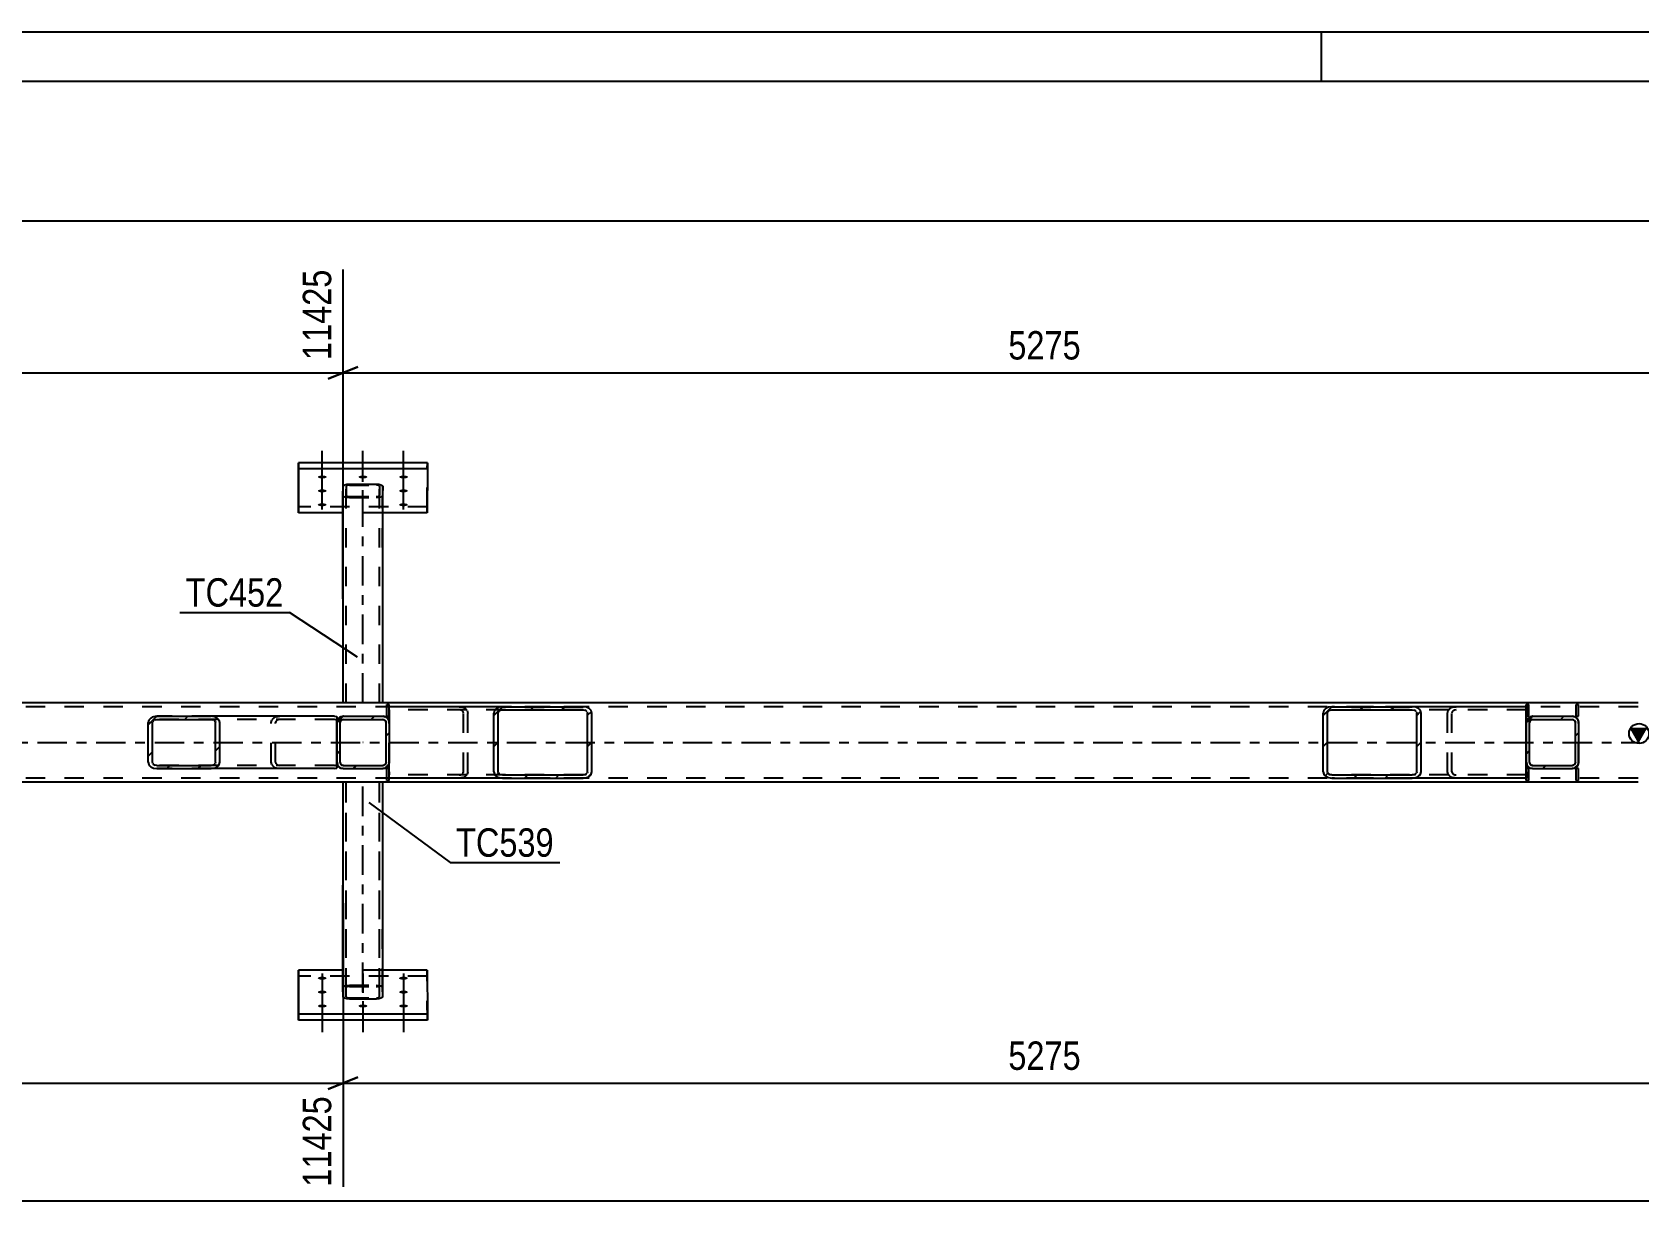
# Model space of a CAD drawing. Header units: millimetres. Extents: x -75 to 766, y -422 to 172.
# Drawn here: x 425.5 to 587.7, y 53.6 to 171.6 of the extents above; entities that cross this region are included whole.
import ezdxf

# ---------------------------------------------------------------- set-up
doc = ezdxf.new("R2010")
doc.units = ezdxf.units.MM
doc.linetypes.add('DXK_LINE_DOT2', pattern=[3.9198, 1.9599, -1.9599])
doc.linetypes.add('DXK_LINE_DOT3', pattern=[5.9187, 2.979, -0.9799, 0.9799, -0.9799])
doc.styles.add('Arial Narrow', font='ARIALN.TTF', dxfattribs={"height": 0.2})

# ---------------------------------------------------------------- blocks, each defined once
blk = doc.blocks.new('Unknown-570388036-1162')
at = {"color": 5, "linetype": 'Continuous'}
for p, q in [((765.64, 171.6), (-75.36, 171.6)), ((555.64, 166.6), (555.64, 171.6)), ((760.64, 166.6), (-70.36, 166.6))]:
    blk.add_line(p, q, dxfattribs=at)
blk = doc.blocks.new('Part-570388036-1902 - 1832')
at = {"color": 2, "linetype": 'Continuous'}
for p, q in [((576.3, 103.75), (576.29, 103.75)), ((576.29, 103.75), (576.54, 103.75)), ((576.29, 103.75), (576.29, 103.51)), ((576.3, 102.55), (576.3, 103.75)), ((576.54, 102.55), (576.54, 103.75)), ((576.3, 102.55), (576.3, 102.55)), ((576.54, 102.55), (576.3, 102.55))]:
    blk.add_line(p, q, dxfattribs=at)
at = {"color": 7, "linetype": 'DXK_LINE_DOT2'}
for p, q in [((576.53, 102.55), (576.53, 103.75)), ((576.29, 103.51), (576.29, 102.55)), ((576.29, 102.55), (576.3, 102.55)), ((576.3, 102.55), (576.29, 102.55))]:
    blk.add_line(p, q, dxfattribs=at)
blk = doc.blocks.new('Bolt-570388036-1855 - 1832')
at = {"linetype": 'Continuous'}
for points in [[(454.81, 75.97), (454.72, 75.97), (454.63, 75.98), (454.55, 76), (454.48, 76.02), (454.43, 76.04), (454.39, 76.07), (454.37, 76.1), (454.37, 76.14), (454.39, 76.17), (454.43, 76.2), (454.48, 76.22), (454.55, 76.24), (454.63, 76.26), (454.72, 76.27), (454.81, 76.27), (454.9, 76.27), (454.99, 76.26), (455.07, 76.24), (455.14, 76.22), (455.19, 76.2), (455.23, 76.17), (455.25, 76.14), (455.25, 76.1), (455.23, 76.07), (455.19, 76.04), (455.14, 76.02), (455.07, 76), (454.99, 75.98), (454.9, 75.97)], [(463.01, 75.97), (462.92, 75.97), (462.83, 75.98), (462.75, 76), (462.68, 76.02), (462.63, 76.04), (462.59, 76.07), (462.57, 76.1), (462.57, 76.14), (462.59, 76.17), (462.63, 76.2), (462.68, 76.22), (462.75, 76.24), (462.83, 76.26), (462.92, 76.27), (463.01, 76.27), (463.1, 76.27), (463.19, 76.26), (463.27, 76.24), (463.34, 76.22), (463.39, 76.2), (463.43, 76.17), (463.45, 76.14), (463.45, 76.1), (463.43, 76.07), (463.39, 76.04), (463.34, 76.02), (463.27, 76), (463.19, 75.98), (463.1, 75.97)], [(454.81, 74.57), (454.72, 74.57), (454.63, 74.58), (454.56, 74.6), (454.49, 74.62), (454.43, 74.64), (454.4, 74.67), (454.38, 74.7), (454.38, 74.73), (454.4, 74.76), (454.43, 74.79), (454.49, 74.82), (454.56, 74.84), (454.63, 74.86), (454.72, 74.86), (454.81, 74.87), (454.91, 74.86), (454.99, 74.86), (455.07, 74.84), (455.14, 74.82), (455.19, 74.79), (455.23, 74.76), (455.25, 74.73), (455.25, 74.7), (455.23, 74.67), (455.19, 74.64), (455.14, 74.62), (455.07, 74.6), (454.99, 74.58), (454.91, 74.57)], [(463.01, 74.57), (462.92, 74.57), (462.83, 74.58), (462.76, 74.6), (462.69, 74.62), (462.63, 74.64), (462.6, 74.67), (462.58, 74.7), (462.58, 74.73), (462.6, 74.76), (462.63, 74.79), (462.69, 74.82), (462.76, 74.84), (462.83, 74.86), (462.92, 74.86), (463.01, 74.87), (463.11, 74.86), (463.19, 74.86), (463.27, 74.84), (463.34, 74.82), (463.39, 74.79), (463.43, 74.76), (463.45, 74.73), (463.45, 74.7), (463.43, 74.67), (463.39, 74.64), (463.34, 74.62), (463.27, 74.6), (463.19, 74.58), (463.11, 74.57)], [(454.82, 73.16), (454.73, 73.17), (454.64, 73.18), (454.56, 73.19), (454.49, 73.21), (454.44, 73.24), (454.4, 73.27), (454.38, 73.3), (454.38, 73.33), (454.4, 73.36), (454.44, 73.39), (454.49, 73.42), (454.56, 73.44), (454.64, 73.45), (454.73, 73.46), (454.82, 73.47), (454.91, 73.46), (455, 73.45), (455.08, 73.44), (455.15, 73.42), (455.2, 73.39), (455.24, 73.36), (455.26, 73.33), (455.26, 73.3), (455.24, 73.27), (455.2, 73.24), (455.15, 73.21), (455.08, 73.19), (455, 73.18), (454.91, 73.17)], [(458.92, 73.16), (458.83, 73.17), (458.74, 73.18), (458.66, 73.19), (458.59, 73.21), (458.54, 73.24), (458.5, 73.27), (458.48, 73.3), (458.48, 73.33), (458.5, 73.36), (458.54, 73.39), (458.59, 73.42), (458.66, 73.44), (458.74, 73.45), (458.83, 73.46), (458.92, 73.47), (459.01, 73.46), (459.1, 73.45), (459.18, 73.44), (459.25, 73.42), (459.3, 73.39), (459.34, 73.36), (459.36, 73.33), (459.36, 73.3), (459.34, 73.27), (459.3, 73.24), (459.25, 73.21), (459.18, 73.19), (459.1, 73.18), (459.01, 73.17)], [(463.02, 73.16), (462.93, 73.17), (462.84, 73.18), (462.76, 73.19), (462.69, 73.21), (462.64, 73.24), (462.6, 73.27), (462.58, 73.3), (462.58, 73.33), (462.6, 73.36), (462.64, 73.39), (462.69, 73.42), (462.76, 73.44), (462.84, 73.45), (462.93, 73.46), (463.02, 73.47), (463.11, 73.46), (463.2, 73.45), (463.28, 73.44), (463.35, 73.42), (463.4, 73.39), (463.44, 73.36), (463.46, 73.33), (463.46, 73.3), (463.44, 73.27), (463.4, 73.24), (463.35, 73.21), (463.28, 73.19), (463.2, 73.18), (463.11, 73.17)]]:
    blk.add_hatch(color=1, dxfattribs=at).paths.add_polyline_path(points)
at = {"color": 1, "linetype": 'Continuous'}
for p, q in [((454.81, 76.61), (454.81, 73.49)), ((463.01, 76.61), (463.01, 73.49)), ((454.81, 75.21), (454.81, 72.09)), ((463.01, 75.21), (463.01, 72.09)), ((454.82, 73.8), (454.82, 70.68)), ((458.92, 73.8), (458.92, 70.68)), ((463.02, 73.8), (463.02, 70.68))]:
    blk.add_line(p, q, dxfattribs=at)
at = {"color": 1, "linetype": 'DXK_LINE_DOT2'}
blk.add_line((458.91, 76.61), (458.91, 73.49), dxfattribs=at)
blk = doc.blocks.new('Part-570388036-1990 - 1832')
at = {"color": 2, "linetype": 'Continuous'}
for p, q in [((581.34, 103.75), (581.33, 103.75)), ((581.33, 103.75), (581.58, 103.75)), ((581.33, 102.55), (581.33, 103.75)), ((581.34, 102.55), (581.34, 103.75)), ((581.58, 102.55), (581.58, 103.75)), ((581.34, 102.55), (581.33, 102.55)), ((581.33, 102.55), (581.58, 102.55))]:
    blk.add_line(p, q, dxfattribs=at)
at = {"color": 7, "linetype": 'DXK_LINE_DOT2'}
blk.add_line((581.57, 102.55), (581.57, 103.75), dxfattribs=at)
blk = doc.blocks.new('Part-570388036-1928 - 1832')
at = {"color": 2, "linetype": 'Continuous'}
for p, q in [((456.91, 124.83), (456.92, 125.76)), ((456.92, 103.91), (456.91, 124.83)), ((456.92, 125.76), (456.96, 125.85)), ((456.92, 103.91), (456.92, 125.76)), ((456.96, 125.85), (457.1, 125.92)), ((457.1, 125.92), (457.31, 125.97)), ((457.31, 125.97), (457.56, 125.98)), ((457.56, 125.98), (460.28, 125.98)), ((460.28, 125.98), (460.52, 125.97)), ((460.52, 125.97), (460.73, 125.92)), ((460.73, 125.92), (460.87, 125.85)), ((460.87, 125.85), (460.92, 125.76)), ((460.92, 103.91), (460.92, 125.76))]:
    blk.add_line(p, q, dxfattribs=at)
at = {"color": 7, "linetype": 'DXK_LINE_DOT2'}
for p, q in [((456.96, 124.75), (456.91, 124.83)), ((457.24, 125.76), (457.23, 124.83)), ((457.24, 103.91), (457.23, 124.83)), ((457.23, 124.83), (457.26, 124.79)), ((457.26, 125.81), (457.24, 125.76)), ((457.24, 103.91), (457.24, 125.76)), ((457.33, 125.84), (457.26, 125.81)), ((457.43, 125.87), (457.33, 125.84)), ((457.56, 125.87), (457.43, 125.87)), ((457.56, 125.87), (460.28, 125.87)), ((460.4, 125.87), (460.28, 125.87)), ((460.5, 125.84), (460.4, 125.87)), ((460.57, 125.81), (460.5, 125.84)), ((460.6, 125.76), (460.57, 125.81)), ((460.57, 124.79), (460.59, 124.83)), ((460.6, 125.76), (460.59, 124.83)), ((460.6, 103.91), (460.59, 124.83)), ((460.6, 103.91), (460.6, 125.76)), ((460.91, 124.83), (460.86, 124.75)), ((460.92, 125.76), (460.91, 124.83)), ((460.92, 103.91), (460.91, 124.83)), ((457.1, 124.68), (456.96, 124.75)), ((457.31, 124.63), (457.1, 124.68)), ((457.26, 124.79), (457.33, 124.76)), ((457.55, 124.62), (457.31, 124.63)), ((457.33, 124.76), (457.43, 124.73)), ((457.43, 124.73), (457.55, 124.72)), ((457.55, 124.72), (460.27, 124.72)), ((457.55, 124.62), (460.27, 124.62)), ((460.27, 124.72), (460.28, 124.73)), ((460.52, 124.63), (460.27, 124.62)), ((460.28, 124.73), (460.39, 124.73)), ((460.39, 124.73), (460.5, 124.76)), ((460.5, 124.76), (460.52, 124.77)), ((460.52, 124.77), (460.57, 124.79)), ((460.72, 124.68), (460.52, 124.63)), ((460.86, 124.75), (460.72, 124.68)), ((460.92, 103.91), (456.92, 103.91)), ((460.92, 103.91), (460.92, 103.91))]:
    blk.add_line(p, q, dxfattribs=at)
at = {"color": 7, "linetype": 'DXK_LINE_DOT3'}
blk.add_line((458.92, 103.91), (458.91, 125.3), dxfattribs=at)
blk = doc.blocks.new('Bolt-570388036-1864 - 1832')
at = {"linetype": 'Continuous'}
for points in [[(454.82, 126.85), (454.91, 126.85), (455, 126.84), (455.08, 126.82), (455.15, 126.8), (455.2, 126.78), (455.24, 126.75), (455.26, 126.72), (455.26, 126.69), (455.24, 126.66), (455.2, 126.63), (455.15, 126.6), (455.08, 126.58), (455, 126.56), (454.91, 126.55), (454.82, 126.55), (454.73, 126.55), (454.64, 126.56), (454.56, 126.58), (454.49, 126.6), (454.44, 126.63), (454.4, 126.66), (454.38, 126.69), (454.38, 126.72), (454.4, 126.75), (454.44, 126.78), (454.49, 126.8), (454.56, 126.82), (454.64, 126.84), (454.73, 126.85)], [(458.92, 126.85), (459.01, 126.85), (459.1, 126.84), (459.18, 126.82), (459.25, 126.8), (459.3, 126.78), (459.34, 126.75), (459.36, 126.72), (459.36, 126.69), (459.34, 126.66), (459.3, 126.63), (459.25, 126.6), (459.18, 126.58), (459.1, 126.56), (459.01, 126.55), (458.92, 126.55), (458.83, 126.55), (458.74, 126.56), (458.66, 126.58), (458.59, 126.6), (458.54, 126.63), (458.5, 126.66), (458.48, 126.69), (458.48, 126.72), (458.5, 126.75), (458.54, 126.78), (458.59, 126.8), (458.66, 126.82), (458.74, 126.84), (458.83, 126.85)], [(463.02, 126.85), (463.11, 126.85), (463.2, 126.84), (463.28, 126.82), (463.35, 126.8), (463.4, 126.78), (463.44, 126.75), (463.46, 126.72), (463.46, 126.69), (463.44, 126.66), (463.4, 126.63), (463.35, 126.6), (463.28, 126.58), (463.2, 126.56), (463.11, 126.55), (463.02, 126.55), (462.93, 126.55), (462.84, 126.56), (462.76, 126.58), (462.69, 126.6), (462.64, 126.63), (462.6, 126.66), (462.58, 126.69), (462.58, 126.72), (462.6, 126.75), (462.64, 126.78), (462.69, 126.8), (462.76, 126.82), (462.84, 126.84), (462.93, 126.85)], [(454.81, 125.45), (454.91, 125.45), (454.99, 125.44), (455.07, 125.42), (455.14, 125.4), (455.19, 125.37), (455.23, 125.35), (455.25, 125.32), (455.25, 125.28), (455.23, 125.25), (455.19, 125.22), (455.14, 125.2), (455.07, 125.18), (454.99, 125.16), (454.91, 125.15), (454.81, 125.15), (454.72, 125.15), (454.63, 125.16), (454.56, 125.18), (454.49, 125.2), (454.43, 125.22), (454.4, 125.25), (454.38, 125.28), (454.38, 125.32), (454.4, 125.35), (454.43, 125.37), (454.49, 125.4), (454.56, 125.42), (454.63, 125.44), (454.72, 125.45)], [(463.01, 125.45), (463.11, 125.45), (463.19, 125.44), (463.27, 125.42), (463.34, 125.4), (463.39, 125.37), (463.43, 125.35), (463.45, 125.32), (463.45, 125.28), (463.43, 125.25), (463.39, 125.22), (463.34, 125.2), (463.27, 125.18), (463.19, 125.16), (463.11, 125.15), (463.01, 125.15), (462.92, 125.15), (462.83, 125.16), (462.76, 125.18), (462.69, 125.2), (462.63, 125.22), (462.6, 125.25), (462.58, 125.28), (462.58, 125.32), (462.6, 125.35), (462.63, 125.37), (462.69, 125.4), (462.76, 125.42), (462.83, 125.44), (462.92, 125.45)], [(454.81, 124.05), (454.9, 124.04), (454.99, 124.03), (455.07, 124.02), (455.14, 124), (455.19, 123.97), (455.23, 123.94), (455.25, 123.91), (455.25, 123.88), (455.23, 123.85), (455.19, 123.82), (455.14, 123.8), (455.07, 123.78), (454.99, 123.76), (454.9, 123.75), (454.81, 123.75), (454.72, 123.75), (454.63, 123.76), (454.55, 123.78), (454.48, 123.8), (454.43, 123.82), (454.39, 123.85), (454.37, 123.88), (454.37, 123.91), (454.39, 123.94), (454.43, 123.97), (454.48, 124), (454.55, 124.02), (454.63, 124.03), (454.72, 124.04)], [(463.01, 124.05), (463.1, 124.04), (463.19, 124.03), (463.27, 124.02), (463.34, 124), (463.39, 123.97), (463.43, 123.94), (463.45, 123.91), (463.45, 123.88), (463.43, 123.85), (463.39, 123.82), (463.34, 123.8), (463.27, 123.78), (463.19, 123.76), (463.1, 123.75), (463.01, 123.75), (462.92, 123.75), (462.83, 123.76), (462.75, 123.78), (462.68, 123.8), (462.63, 123.82), (462.59, 123.85), (462.57, 123.88), (462.57, 123.91), (462.59, 123.94), (462.63, 123.97), (462.68, 124), (462.75, 124.02), (462.83, 124.03), (462.92, 124.04)]]:
    blk.add_hatch(color=1, dxfattribs=at).paths.add_polyline_path(points)
at = {"color": 1, "linetype": 'Continuous'}
for p, q in [((454.82, 126.21), (454.82, 129.33)), ((458.92, 126.21), (458.92, 129.33)), ((463.02, 126.21), (463.02, 129.33)), ((454.81, 124.81), (454.81, 127.93)), ((454.81, 123.41), (454.81, 126.53)), ((463.01, 124.81), (463.01, 127.93)), ((463.01, 123.41), (463.01, 126.53))]:
    blk.add_line(p, q, dxfattribs=at)
at = {"color": 1, "linetype": 'DXK_LINE_DOT2'}
blk.add_line((458.91, 123.41), (458.91, 126.53), dxfattribs=at)
blk = doc.blocks.new('Part-570388036-1894 - 1832')
at = {"linetype": 'Continuous'}
blk.add_hatch(color=2, dxfattribs=at).paths.add_polyline_path([(587.67, 99.91), (586.87, 101.31), (588.47, 101.31)])
at = {"color": 2, "linetype": 'Continuous'}
for p, q in [((587.57, 103.91), (4.73, 103.91)), ((587.67, 99.91), (586.87, 101.31)), ((586.87, 101.31), (588.47, 101.31)), ((587.57, 95.91), (4.73, 95.91))]:
    blk.add_line(p, q, dxfattribs=at)
at = {"color": 7, "linetype": 'DXK_LINE_DOT2'}
for p, q in [((587.57, 103.51), (-0.08, 103.51)), ((587.57, 96.31), (-0.08, 96.31))]:
    blk.add_line(p, q, dxfattribs=at)
at = {"color": 7, "linetype": 'DXK_LINE_DOT3'}
blk.add_line((-0.07, 99.91), (587.57, 99.91), dxfattribs=at)
at = {"color": 2, "linetype": 'Continuous'}
blk.add_circle((587.67, 100.81), 1, dxfattribs=at)
blk = doc.blocks.new('Part-570388036-1901 - 1832')
at = {"color": 2, "linetype": 'Continuous'}
for p, q in [((581.33, 96.07), (581.33, 97.27)), ((581.33, 97.27), (581.34, 97.27)), ((581.58, 97.27), (581.33, 97.27)), ((581.34, 96.07), (581.34, 97.27)), ((581.58, 96.07), (581.58, 97.27)), ((581.34, 96.07), (581.33, 96.07)), ((581.33, 96.07), (581.58, 96.07))]:
    blk.add_line(p, q, dxfattribs=at)
at = {"color": 7, "linetype": 'DXK_LINE_DOT2'}
blk.add_line((581.57, 96.07), (581.57, 97.27), dxfattribs=at)
blk = doc.blocks.new('Part-570388036-1903 - 1832')
at = {"color": 7, "linetype": 'DXK_LINE_DOT2'}
for p, q in [((576.29, 96.31), (576.29, 97.27)), ((576.29, 97.27), (576.3, 97.27)), ((576.3, 97.27), (576.29, 97.27)), ((576.53, 96.07), (576.53, 97.27))]:
    blk.add_line(p, q, dxfattribs=at)
at = {"color": 2, "linetype": 'Continuous'}
for p, q in [((576.3, 97.27), (576.3, 97.27)), ((576.54, 97.27), (576.3, 97.27)), ((576.3, 96.07), (576.3, 97.27)), ((576.54, 96.07), (576.54, 97.27)), ((576.29, 96.07), (576.29, 96.31)), ((576.3, 96.07), (576.29, 96.07)), ((576.29, 96.07), (576.54, 96.07))]:
    blk.add_line(p, q, dxfattribs=at)
blk = doc.blocks.new('Part-570388036-1904 - 1832')
at = {"color": 2, "linetype": 'Continuous'}
for p, q in [((461.34, 103.75), (461.33, 103.75)), ((461.33, 103.75), (461.58, 103.75)), ((461.33, 102.55), (461.33, 103.75)), ((461.34, 102.55), (461.34, 103.75)), ((461.58, 102.55), (461.58, 103.75)), ((461.34, 102.55), (461.33, 102.55)), ((461.33, 102.55), (461.58, 102.55))]:
    blk.add_line(p, q, dxfattribs=at)
at = {"color": 7, "linetype": 'DXK_LINE_DOT2'}
blk.add_line((461.57, 102.55), (461.57, 103.75), dxfattribs=at)
blk = doc.blocks.new('Part-570388036-1905 - 1832')
at = {"color": 2, "linetype": 'Continuous'}
for p, q in [((461.33, 96.07), (461.33, 97.27)), ((461.33, 97.27), (461.34, 97.27)), ((461.58, 97.27), (461.33, 97.27)), ((461.34, 96.07), (461.34, 97.27)), ((461.58, 96.07), (461.58, 97.27)), ((461.34, 96.07), (461.33, 96.07)), ((461.33, 96.07), (461.58, 96.07))]:
    blk.add_line(p, q, dxfattribs=at)
at = {"color": 7, "linetype": 'DXK_LINE_DOT2'}
blk.add_line((461.57, 96.07), (461.57, 97.27), dxfattribs=at)
blk = doc.blocks.new('Part-570388036-1951 - 1832')
at = {"color": 2, "linetype": 'Continuous'}
for p, q in [((456.91, 75.18), (456.92, 95.91)), ((456.92, 74.25), (456.92, 95.91)), ((460.92, 74.25), (460.92, 95.91)), ((456.92, 74.25), (456.91, 75.18)), ((456.96, 74.17), (456.92, 74.25)), ((457.1, 74.1), (456.96, 74.17)), ((457.31, 74.05), (457.1, 74.1)), ((457.56, 74.03), (457.31, 74.05)), ((457.56, 74.03), (460.28, 74.03)), ((460.52, 74.05), (460.28, 74.03)), ((460.73, 74.1), (460.52, 74.05)), ((460.87, 74.17), (460.73, 74.1)), ((460.92, 74.25), (460.87, 74.17))]:
    blk.add_line(p, q, dxfattribs=at)
at = {"color": 7, "linetype": 'DXK_LINE_DOT2'}
for p, q in [((460.92, 95.91), (456.92, 95.91)), ((457.23, 75.18), (457.24, 95.91)), ((457.24, 74.25), (457.24, 95.91)), ((460.59, 75.18), (460.6, 95.91)), ((460.6, 74.25), (460.6, 95.91)), ((460.91, 75.18), (460.92, 95.91)), ((460.92, 95.91), (460.92, 95.91)), ((456.91, 75.18), (456.96, 75.27)), ((456.96, 75.27), (457.1, 75.34)), ((457.1, 75.34), (457.31, 75.38)), ((457.26, 75.22), (457.23, 75.18)), ((457.24, 74.25), (457.23, 75.18)), ((457.33, 75.26), (457.26, 75.22)), ((457.31, 75.38), (457.55, 75.4)), ((457.43, 75.28), (457.33, 75.26)), ((457.55, 75.29), (457.43, 75.28)), ((457.55, 75.4), (460.27, 75.4)), ((457.55, 75.29), (460.27, 75.29)), ((460.27, 75.4), (460.52, 75.38)), ((460.27, 75.29), (460.28, 75.29)), ((460.28, 75.29), (460.39, 75.28)), ((460.5, 75.26), (460.39, 75.28)), ((460.57, 75.22), (460.5, 75.26)), ((460.52, 75.38), (460.72, 75.34)), ((460.59, 75.18), (460.57, 75.22)), ((460.6, 74.25), (460.59, 75.18)), ((460.72, 75.34), (460.86, 75.27)), ((460.86, 75.27), (460.91, 75.18)), ((460.92, 74.25), (460.91, 75.18)), ((457.24, 74.25), (457.26, 74.21)), ((457.26, 74.21), (457.33, 74.18)), ((457.33, 74.18), (457.43, 74.15)), ((457.43, 74.15), (457.56, 74.14)), ((457.56, 74.14), (460.28, 74.14)), ((460.28, 74.14), (460.4, 74.15)), ((460.4, 74.15), (460.5, 74.18)), ((460.5, 74.18), (460.57, 74.21)), ((460.57, 74.21), (460.6, 74.25))]:
    blk.add_line(p, q, dxfattribs=at)
at = {"color": 7, "linetype": 'DXK_LINE_DOT3'}
blk.add_line((458.91, 74.72), (458.92, 95.91), dxfattribs=at)
blk = doc.blocks.new('Part-570388036-1953 - 1832')
at = {"color": 2, "linetype": 'Continuous'}
for p, q in [((452.42, 128.12), (452.41, 123.68)), ((465.42, 128.12), (452.42, 128.12)), ((452.42, 127.52), (452.42, 128.12)), ((465.42, 128.12), (465.42, 127.52)), ((452.41, 123.08), (452.42, 127.52)), ((465.42, 127.52), (452.42, 127.52)), ((465.42, 127.52), (465.41, 123.08)), ((452.41, 123.68), (452.41, 123.08)), ((456.92, 123.08), (452.41, 123.08)), ((465.41, 123.08), (460.92, 123.08))]:
    blk.add_line(p, q, dxfattribs=at)
at = {"color": 7, "linetype": 'DXK_LINE_DOT2'}
for p, q in [((465.41, 123.68), (465.42, 128.12)), ((465.41, 123.68), (452.41, 123.68)), ((465.41, 123.08), (465.41, 123.68)), ((460.92, 123.08), (456.92, 123.08))]:
    blk.add_line(p, q, dxfattribs=at)
blk = doc.blocks.new('Part-570388036-1975 - 1832')
at = {"color": 2, "linetype": 'Continuous'}
for p, q in [((456.92, 76.94), (452.41, 76.94)), ((452.41, 76.94), (452.41, 76.34)), ((452.42, 72.49), (452.41, 76.94)), ((452.41, 76.34), (452.42, 71.89)), ((465.41, 76.94), (460.92, 76.94)), ((465.41, 76.94), (465.42, 72.49)), ((465.42, 72.49), (452.42, 72.49)), ((452.42, 71.89), (452.42, 72.49)), ((465.42, 71.89), (452.42, 71.89)), ((465.42, 72.49), (465.42, 71.89))]:
    blk.add_line(p, q, dxfattribs=at)
at = {"color": 7, "linetype": 'DXK_LINE_DOT2'}
for p, q in [((465.41, 76.34), (452.41, 76.34)), ((460.92, 76.94), (456.92, 76.94)), ((465.41, 76.34), (465.41, 76.94)), ((465.42, 71.89), (465.41, 76.34))]:
    blk.add_line(p, q, dxfattribs=at)
blk = doc.blocks.new('Part-570388036-1999 - 1832')
at = {"linetype": 'Continuous'}
h = blk.add_hatch(dxfattribs=at)
h.set_pattern_fill('', scale=0.7, style=0, pattern_type=0)
h.set_pattern_definition([(45, (556.6833, 103.5132), (-1.57154, 1.57154), [])])
h.paths.add_polyline_path([(564.8, 103.51), (556.68, 103.51), (556.35, 103.46), (556.06, 103.33), (555.87, 103.12), (555.81, 102.87), (555.81, 96.95), (555.87, 96.71), (556.06, 96.5), (556.35, 96.36), (556.68, 96.31), (564.8, 96.31), (565.14, 96.36), (565.42, 96.5), (565.61, 96.71), (565.68, 96.95), (565.68, 102.87), (565.61, 103.12), (565.42, 103.33), (565.14, 103.46)])
h.paths.add_polyline_path([(565.11, 103.1), (565.21, 103), (565.24, 102.87), (565.24, 96.95), (565.21, 96.83), (565.11, 96.73), (564.97, 96.66), (564.8, 96.63), (556.68, 96.63), (556.52, 96.66), (556.37, 96.73), (556.28, 96.83), (556.24, 96.95), (556.24, 102.87), (556.28, 103), (556.37, 103.1), (556.52, 103.17), (556.68, 103.19), (564.8, 103.19), (564.97, 103.17)])
at = {"color": 2, "linetype": 'Continuous'}
for p, q in [((555.87, 103.12), (555.81, 102.87)), ((555.81, 96.95), (555.81, 102.87)), ((556.24, 102.87), (556.28, 103)), ((556.24, 96.95), (556.24, 102.87)), ((556.68, 103.51), (556.35, 103.46)), ((556.52, 103.17), (556.68, 103.19)), ((556.68, 103.51), (564.8, 103.51)), ((556.68, 103.19), (564.8, 103.19)), ((576.29, 103.51), (564.8, 103.51)), ((565.14, 103.46), (564.8, 103.51)), ((564.8, 103.19), (564.97, 103.17)), ((565.21, 103), (565.24, 102.87)), ((565.24, 96.95), (565.24, 102.87)), ((565.68, 102.87), (565.61, 103.12)), ((565.68, 96.95), (565.68, 102.87)), ((576.29, 103.51), (576.3, 103.46)), ((576.3, 103.46), (576.3, 103.33)), ((576.3, 103.33), (576.3, 103.12)), ((576.3, 103.12), (576.3, 102.87)), ((576.3, 96.95), (576.3, 102.87)), ((555.81, 96.95), (555.87, 96.71)), ((556.28, 96.83), (556.24, 96.95)), ((556.35, 96.36), (556.68, 96.31)), ((556.68, 96.63), (556.52, 96.66)), ((556.68, 96.63), (564.8, 96.63)), ((556.68, 96.31), (564.8, 96.31)), ((564.97, 96.66), (564.8, 96.63)), ((564.8, 96.31), (565.14, 96.36)), ((576.29, 96.31), (564.8, 96.31)), ((565.24, 96.95), (565.21, 96.83)), ((565.61, 96.71), (565.68, 96.95)), ((576.3, 96.36), (576.29, 96.31)), ((576.3, 96.95), (576.3, 96.71)), ((576.3, 96.71), (576.3, 96.5)), ((576.3, 96.5), (576.3, 96.36))]:
    blk.add_line(p, q, dxfattribs=at)
at = {"color": 7, "linetype": 'DXK_LINE_DOT2'}
for p, q in [((564.8, 103.51), (556.68, 103.51)), ((576.29, 103.19), (556.68, 103.19)), ((568.35, 102.87), (568.42, 103.12)), ((568.35, 96.95), (568.35, 102.87)), ((568.82, 103), (568.79, 102.87)), ((568.79, 96.95), (568.79, 102.87)), ((568.89, 103.46), (569.23, 103.51)), ((569.23, 103.19), (569.06, 103.17)), ((576.29, 103.51), (576.29, 103.51)), ((576.29, 103.19), (576.29, 103.51)), ((576.3, 103.17), (576.29, 103.19)), ((576.3, 103.12), (576.3, 103.17)), ((576.3, 103.1), (576.3, 103.12)), ((576.3, 103), (576.3, 103.1)), ((576.3, 102.87), (576.3, 103)), ((576.3, 96.95), (576.3, 102.87)), ((576.29, 96.63), (556.68, 96.63)), ((564.8, 96.31), (556.68, 96.31)), ((568.42, 96.71), (568.35, 96.95)), ((568.79, 96.95), (568.82, 96.83)), ((569.23, 96.31), (568.89, 96.36)), ((569.06, 96.66), (569.23, 96.63)), ((576.29, 96.63), (576.3, 96.66)), ((576.29, 96.31), (576.29, 96.63)), ((576.3, 96.83), (576.3, 96.95)), ((576.3, 96.73), (576.3, 96.83)), ((576.3, 96.66), (576.3, 96.73))]:
    blk.add_line(p, q, dxfattribs=at)
at = {"color": 2, "linetype": 'Continuous'}
for centre, radius, start, end in [((556.55, 102.69), 0.801, 104.5769, 147.6241), ((556.62, 102.78), 0.401, 104.5769, 147.6241), ((564.87, 102.78), 0.401, 32.3759, 75.4231), ((564.94, 102.69), 0.801, 32.3759, 75.4231), ((556.55, 97.14), 0.801, 212.3759, 255.4231), ((556.62, 97.05), 0.401, 212.3759, 255.4231), ((564.87, 97.05), 0.401, 284.5769, 327.6241), ((564.94, 97.14), 0.801, 284.5769, 327.6241)]:
    blk.add_arc(centre, radius, start, end, dxfattribs=at)
at = {"color": 7, "linetype": 'DXK_LINE_DOT2'}
for centre, radius, start, end in [((569.09, 102.69), 0.802, 104.5548, 147.5896), ((569.16, 102.78), 0.401, 104.5548, 147.5896), ((569.09, 97.14), 0.802, 212.4104, 255.4452), ((569.16, 97.05), 0.401, 212.4104, 255.4452)]:
    blk.add_arc(centre, radius, start, end, dxfattribs=at)
blk = doc.blocks.new('Part-570388036-2002 - 1832')
at = {"linetype": 'Continuous'}
h = blk.add_hatch(dxfattribs=at)
h.set_pattern_fill('', scale=0.7, style=0, pattern_type=0)
h.set_pattern_definition([(45, (576.9485, 102.5532), (-1.57154, 1.57154), [])])
h.paths.add_polyline_path([(580.95, 102.55), (576.95, 102.55), (576.7, 102.5), (576.5, 102.37), (576.36, 102.16), (576.31, 101.91), (576.31, 97.91), (576.36, 97.67), (576.5, 97.46), (576.7, 97.32), (576.95, 97.27), (580.95, 97.27), (581.19, 97.32), (581.4, 97.46), (581.54, 97.67), (581.59, 97.91), (581.59, 101.91), (581.54, 102.16), (581.4, 102.37), (581.19, 102.5)])
h.paths.add_polyline_path([(581.17, 102.14), (581.24, 102.04), (581.27, 101.91), (581.27, 97.91), (581.24, 97.79), (581.17, 97.69), (581.07, 97.62), (580.95, 97.59), (576.95, 97.59), (576.83, 97.62), (576.72, 97.69), (576.65, 97.79), (576.63, 97.91), (576.63, 101.91), (576.65, 102.04), (576.72, 102.14), (576.83, 102.21), (576.95, 102.23), (580.95, 102.23), (581.07, 102.21)])
at = {"color": 2, "linetype": 'Continuous'}
for p, q in [((576.3, 101.92), (576.34, 102.16)), ((576.36, 102.16), (576.31, 101.91)), ((576.69, 102.5), (576.93, 102.55)), ((576.95, 102.55), (576.7, 102.5)), ((576.83, 102.21), (576.95, 102.23)), ((576.93, 102.55), (576.95, 102.55)), ((576.95, 102.55), (576.93, 102.55)), ((576.95, 102.55), (580.95, 102.55)), ((576.95, 102.23), (580.95, 102.23)), ((581.06, 102.21), (580.93, 102.23)), ((581.19, 102.5), (580.95, 102.55)), ((580.95, 102.23), (581.07, 102.21)), ((581.59, 101.91), (581.54, 102.16)), ((576.3, 101.91), (576.31, 101.91)), ((576.31, 97.91), (576.31, 101.91)), ((576.63, 101.91), (576.65, 102.04)), ((576.63, 97.91), (576.63, 101.91)), ((581.25, 101.91), (581.23, 102.04)), ((581.24, 102.04), (581.27, 101.91)), ((581.25, 101.91), (581.27, 101.91)), ((581.25, 97.91), (581.25, 101.91)), ((581.27, 97.91), (581.27, 101.91)), ((581.59, 97.91), (581.59, 101.91)), ((576.3, 97.91), (576.31, 97.91)), ((576.34, 97.67), (576.3, 97.9)), ((576.31, 97.91), (576.36, 97.67)), ((576.65, 97.79), (576.63, 97.91)), ((576.93, 97.27), (576.69, 97.32)), ((576.7, 97.32), (576.95, 97.27)), ((576.95, 97.59), (576.83, 97.62)), ((576.93, 97.27), (576.95, 97.27)), ((576.93, 97.27), (576.95, 97.27)), ((576.95, 97.59), (580.95, 97.59)), ((576.95, 97.27), (580.95, 97.27)), ((580.93, 97.59), (581.06, 97.62)), ((581.07, 97.62), (580.95, 97.59)), ((580.95, 97.27), (581.19, 97.32)), ((581.23, 97.79), (581.25, 97.91)), ((581.27, 97.91), (581.24, 97.79)), ((581.25, 97.91), (581.27, 97.91)), ((581.54, 97.67), (581.59, 97.91))]:
    blk.add_line(p, q, dxfattribs=at)
at = {"color": 7, "linetype": 'DXK_LINE_DOT2'}
for p, q in [((576.93, 102.23), (576.81, 102.21)), ((576.93, 102.23), (576.95, 102.23)), ((576.93, 102.23), (580.93, 102.23)), ((576.95, 102.55), (580.95, 102.55)), ((580.93, 102.55), (581.18, 102.5)), ((580.93, 102.23), (580.95, 102.23)), ((581.53, 102.16), (581.57, 101.91)), ((576.29, 101.91), (576.3, 101.92)), ((576.29, 97.91), (576.29, 101.91)), ((576.29, 101.91), (576.3, 101.91)), ((576.64, 102.04), (576.61, 101.91)), ((576.61, 101.91), (576.63, 101.91)), ((576.61, 97.91), (576.61, 101.91)), ((581.57, 97.91), (581.57, 101.91)), ((581.57, 101.91), (581.59, 101.91)), ((576.29, 97.91), (576.3, 97.91)), ((576.3, 97.9), (576.29, 97.91)), ((576.61, 97.91), (576.63, 97.91)), ((576.61, 97.91), (576.64, 97.79)), ((576.81, 97.62), (576.93, 97.59)), ((576.93, 97.59), (576.95, 97.59)), ((576.93, 97.59), (580.93, 97.59)), ((576.95, 97.27), (580.95, 97.27)), ((580.93, 97.59), (580.95, 97.59)), ((581.18, 97.32), (580.93, 97.27)), ((581.57, 97.91), (581.53, 97.67)), ((581.57, 97.91), (581.59, 97.91))]:
    blk.add_line(p, q, dxfattribs=at)
at = {"color": 7, "linetype": 'DXK_LINE_DOT3'}
blk.add_line((578.95, 99.91), (578.92, 99.91), dxfattribs=at)
at = {"color": 2, "linetype": 'Continuous'}
for centre, radius, start, end in [((576.93, 101.91), 0.64, 112.5, 157.5), ((576.95, 101.91), 0.64, 112.5, 157.5), ((576.95, 101.91), 0.32, 112.5, 157.5), ((580.93, 101.91), 0.32, 22.5, 67.5), ((580.95, 101.91), 0.32, 22.5, 67.5), ((580.95, 101.91), 0.64, 22.5, 67.5), ((576.93, 97.91), 0.64, 202.5, 247.5), ((576.95, 97.91), 0.64, 202.5, 247.5), ((576.95, 97.91), 0.32, 202.5, 247.5), ((580.93, 97.91), 0.32, 292.5, 337.5), ((580.95, 97.91), 0.32, 292.5, 337.5), ((580.95, 97.91), 0.64, 292.5, 337.5)]:
    blk.add_arc(centre, radius, start, end, dxfattribs=at)
at = {"color": 7, "linetype": 'DXK_LINE_DOT2'}
for centre, radius, start, end in [((576.93, 101.91), 0.32, 112.5, 157.5), ((580.93, 101.91), 0.64, 22.5, 67.5), ((576.93, 97.91), 0.32, 202.5, 247.5), ((580.93, 97.91), 0.64, 292.5, 337.5)]:
    blk.add_arc(centre, radius, start, end, dxfattribs=at)
blk = doc.blocks.new('Part-570388036-2004 - 1832')
at = {"linetype": 'Continuous'}
h = blk.add_hatch(dxfattribs=at)
h.set_pattern_fill('', scale=0.7, style=0, pattern_type=0)
h.set_pattern_definition([(45, (456.9485, 102.5532), (-1.57154, 1.57154), [])])
h.paths.add_polyline_path([(460.95, 102.55), (456.95, 102.55), (456.7, 102.5), (456.5, 102.37), (456.36, 102.16), (456.31, 101.91), (456.31, 97.91), (456.36, 97.67), (456.5, 97.46), (456.7, 97.32), (456.95, 97.27), (460.95, 97.27), (461.19, 97.32), (461.4, 97.46), (461.54, 97.67), (461.59, 97.91), (461.59, 101.91), (461.54, 102.16), (461.4, 102.37), (461.19, 102.5)])
h.paths.add_polyline_path([(461.17, 102.14), (461.24, 102.04), (461.27, 101.91), (461.27, 97.91), (461.24, 97.79), (461.17, 97.69), (461.07, 97.62), (460.95, 97.59), (456.95, 97.59), (456.83, 97.62), (456.72, 97.69), (456.65, 97.79), (456.63, 97.91), (456.63, 101.91), (456.65, 102.04), (456.72, 102.14), (456.83, 102.21), (456.95, 102.23), (460.95, 102.23), (461.07, 102.21)])
at = {"color": 2, "linetype": 'Continuous'}
for p, q in [((456.29, 101.92), (456.34, 102.16)), ((456.36, 102.16), (456.31, 101.91)), ((456.69, 102.5), (456.93, 102.55)), ((456.95, 102.55), (456.7, 102.5)), ((456.83, 102.21), (456.95, 102.23)), ((456.93, 102.55), (456.95, 102.55)), ((456.95, 102.55), (456.93, 102.55)), ((456.95, 102.55), (460.95, 102.55)), ((456.95, 102.23), (460.95, 102.23)), ((461.06, 102.21), (460.93, 102.23)), ((461.19, 102.5), (460.95, 102.55)), ((460.95, 102.23), (461.07, 102.21)), ((461.59, 101.91), (461.54, 102.16)), ((456.29, 101.91), (456.31, 101.91)), ((456.31, 97.91), (456.31, 101.91)), ((456.63, 101.91), (456.65, 102.04)), ((456.63, 97.91), (456.63, 101.91)), ((461.25, 101.91), (461.23, 102.04)), ((461.24, 102.04), (461.27, 101.91)), ((461.25, 101.91), (461.27, 101.91)), ((461.25, 97.91), (461.25, 101.91)), ((461.27, 97.91), (461.27, 101.91)), ((461.59, 97.91), (461.59, 101.91)), ((456.29, 97.91), (456.31, 97.91)), ((456.34, 97.67), (456.29, 97.91)), ((456.31, 97.91), (456.36, 97.67)), ((456.65, 97.79), (456.63, 97.91)), ((456.93, 97.27), (456.69, 97.32)), ((456.7, 97.32), (456.95, 97.27)), ((456.95, 97.59), (456.83, 97.62)), ((456.93, 97.27), (456.95, 97.27)), ((456.93, 97.27), (456.95, 97.27)), ((456.95, 97.59), (460.95, 97.59)), ((456.95, 97.27), (460.95, 97.27)), ((460.93, 97.59), (461.06, 97.62)), ((461.07, 97.62), (460.95, 97.59)), ((460.95, 97.27), (461.19, 97.32)), ((461.23, 97.79), (461.25, 97.91)), ((461.27, 97.91), (461.24, 97.79)), ((461.25, 97.91), (461.27, 97.91)), ((461.54, 97.67), (461.59, 97.91))]:
    blk.add_line(p, q, dxfattribs=at)
at = {"color": 7, "linetype": 'DXK_LINE_DOT2'}
for p, q in [((456.93, 102.23), (456.81, 102.21)), ((456.93, 102.23), (456.95, 102.23)), ((456.93, 102.23), (460.93, 102.23)), ((456.95, 102.55), (460.95, 102.55)), ((460.93, 102.55), (461.18, 102.5)), ((460.93, 102.23), (460.95, 102.23)), ((461.53, 102.16), (461.57, 101.91)), ((456.29, 101.91), (456.29, 101.92)), ((456.29, 97.91), (456.29, 101.91)), ((456.29, 101.91), (456.29, 101.91)), ((456.64, 102.04), (456.61, 101.91)), ((456.61, 101.91), (456.63, 101.91)), ((456.61, 97.91), (456.61, 101.91)), ((461.57, 97.91), (461.57, 101.91)), ((461.57, 101.91), (461.59, 101.91)), ((456.29, 97.91), (456.29, 97.91)), ((456.29, 97.91), (456.29, 97.91)), ((456.61, 97.91), (456.63, 97.91)), ((456.61, 97.91), (456.64, 97.79)), ((456.81, 97.62), (456.93, 97.59)), ((456.93, 97.59), (456.95, 97.59)), ((456.93, 97.59), (460.93, 97.59)), ((456.95, 97.27), (460.95, 97.27)), ((460.93, 97.59), (460.95, 97.59)), ((461.18, 97.32), (460.93, 97.27)), ((461.57, 97.91), (461.53, 97.67)), ((461.57, 97.91), (461.59, 97.91))]:
    blk.add_line(p, q, dxfattribs=at)
at = {"color": 7, "linetype": 'DXK_LINE_DOT3'}
blk.add_line((458.95, 99.91), (458.92, 99.91), dxfattribs=at)
at = {"color": 2, "linetype": 'Continuous'}
for centre, radius, start, end in [((456.93, 101.91), 0.64, 112.5, 157.5), ((456.95, 101.91), 0.64, 112.5, 157.5), ((456.95, 101.91), 0.32, 112.5, 157.5), ((460.93, 101.91), 0.32, 22.5, 67.5), ((460.95, 101.91), 0.32, 22.5, 67.5), ((460.95, 101.91), 0.64, 22.5, 67.5), ((456.93, 97.91), 0.64, 202.5, 247.5), ((456.95, 97.91), 0.64, 202.5, 247.5), ((456.95, 97.91), 0.32, 202.5, 247.5), ((460.93, 97.91), 0.32, 292.5, 337.5), ((460.95, 97.91), 0.32, 292.5, 337.5), ((460.95, 97.91), 0.64, 292.5, 337.5)]:
    blk.add_arc(centre, radius, start, end, dxfattribs=at)
at = {"color": 7, "linetype": 'DXK_LINE_DOT2'}
for centre, radius, start, end in [((456.93, 101.91), 0.32, 112.5, 157.5), ((460.93, 101.91), 0.64, 22.5, 67.5), ((456.93, 97.91), 0.32, 202.5, 247.5), ((460.93, 97.91), 0.64, 292.5, 337.5)]:
    blk.add_arc(centre, radius, start, end, dxfattribs=at)
blk = doc.blocks.new('Part-570388036-2010 - 1832')
at = {"linetype": 'Continuous'}
h = blk.add_hatch(dxfattribs=at)
h.set_pattern_fill('', scale=0.7, style=0, pattern_type=0)
h.set_pattern_definition([(45, (438.1244, 102.5532), (-1.57154, 1.57154), [])])
h.paths.add_polyline_path([(443.61, 102.55), (438.12, 102.55), (437.79, 102.5), (437.5, 102.37), (437.31, 102.16), (437.25, 101.91), (437.25, 97.91), (437.31, 97.67), (437.5, 97.46), (437.79, 97.32), (438.12, 97.27), (443.61, 97.27), (443.95, 97.32), (444.23, 97.46), (444.42, 97.67), (444.49, 97.91), (444.49, 101.91), (444.42, 102.16), (444.23, 102.37), (443.95, 102.5)])
h.paths.add_polyline_path([(443.92, 102.14), (444.02, 102.04), (444.05, 101.91), (444.05, 97.91), (444.02, 97.79), (443.92, 97.69), (443.78, 97.62), (443.61, 97.59), (438.12, 97.59), (437.96, 97.62), (437.81, 97.69), (437.72, 97.79), (437.69, 97.91), (437.69, 101.91), (437.72, 102.04), (437.81, 102.14), (437.96, 102.21), (438.12, 102.23), (443.61, 102.23), (443.78, 102.21)])
at = {"color": 2, "linetype": 'Continuous'}
for p, q in [((437.31, 102.16), (437.25, 101.91)), ((438.12, 102.55), (437.79, 102.5)), ((437.96, 102.21), (438.12, 102.23)), ((438.12, 102.55), (443.61, 102.55)), ((438.12, 102.23), (443.61, 102.23)), ((456.04, 102.55), (443.61, 102.55)), ((443.95, 102.5), (443.61, 102.55)), ((443.61, 102.23), (443.78, 102.21)), ((444.49, 101.91), (444.42, 102.16)), ((456.04, 102.55), (456.29, 102.52)), ((456.29, 102.52), (456.29, 102.5)), ((456.29, 102.5), (456.29, 102.37)), ((456.29, 102.37), (456.29, 102.16)), ((456.29, 102.16), (456.29, 101.91)), ((437.25, 97.91), (437.25, 101.91)), ((437.69, 101.91), (437.72, 102.04)), ((437.69, 97.91), (437.69, 101.91)), ((444.02, 102.04), (444.05, 101.91)), ((444.05, 97.91), (444.05, 101.91)), ((444.49, 97.91), (444.49, 101.91)), ((456.29, 97.91), (456.29, 101.91)), ((437.25, 97.91), (437.31, 97.67)), ((437.72, 97.79), (437.69, 97.91)), ((437.79, 97.32), (438.12, 97.27)), ((438.12, 97.59), (437.96, 97.62)), ((438.12, 97.59), (443.61, 97.59)), ((438.12, 97.27), (443.61, 97.27)), ((443.78, 97.62), (443.61, 97.59)), ((443.61, 97.27), (443.95, 97.32)), ((456.04, 97.27), (443.61, 97.27)), ((444.05, 97.91), (444.02, 97.79)), ((444.42, 97.67), (444.49, 97.91)), ((456.04, 97.27), (456.29, 97.31)), ((456.29, 97.91), (456.29, 97.67)), ((456.29, 97.67), (456.29, 97.46)), ((456.29, 97.46), (456.29, 97.32)), ((456.29, 97.32), (456.29, 97.31))]:
    blk.add_line(p, q, dxfattribs=at)
at = {"color": 7, "linetype": 'DXK_LINE_DOT2'}
for p, q in [((443.61, 102.55), (438.12, 102.55)), ((456.04, 102.23), (438.12, 102.23)), ((449.67, 101.91), (449.73, 102.16)), ((450.21, 102.5), (450.55, 102.55)), ((450.55, 102.23), (450.38, 102.21)), ((456.2, 102.21), (456.04, 102.23)), ((456.29, 102.17), (456.2, 102.21)), ((456.29, 102.52), (456.29, 102.17)), ((456.29, 102.16), (456.29, 102.17)), ((456.29, 102.14), (456.29, 102.16)), ((456.29, 102.04), (456.29, 102.14)), ((449.67, 97.91), (449.67, 101.91)), ((450.14, 102.04), (450.11, 101.91)), ((450.11, 97.91), (450.11, 101.91)), ((456.29, 101.91), (456.29, 102.04)), ((456.29, 97.91), (456.29, 101.91)), ((456.04, 97.59), (438.12, 97.59)), ((443.61, 97.27), (438.12, 97.27)), ((449.73, 97.67), (449.67, 97.91)), ((450.11, 97.91), (450.14, 97.79)), ((450.55, 97.27), (450.21, 97.32)), ((450.38, 97.62), (450.55, 97.59)), ((456.04, 97.59), (456.2, 97.62)), ((456.2, 97.62), (456.29, 97.66)), ((456.29, 97.79), (456.29, 97.91)), ((456.29, 97.69), (456.29, 97.79)), ((456.29, 97.66), (456.29, 97.69)), ((456.29, 97.31), (456.29, 97.66))]:
    blk.add_line(p, q, dxfattribs=at)
at = {"color": 2, "linetype": 'Continuous'}
for centre, radius, start, end in [((437.99, 101.73), 0.801, 104.5769, 147.6241), ((438.06, 101.82), 0.401, 104.5769, 147.6241), ((443.68, 101.82), 0.401, 32.3759, 75.4231), ((443.74, 101.73), 0.801, 32.3759, 75.4231), ((437.99, 98.1), 0.801, 212.3759, 255.4231), ((438.06, 98.01), 0.401, 212.3759, 255.4231), ((443.68, 98.01), 0.401, 284.5769, 327.6241), ((443.74, 98.1), 0.801, 284.5769, 327.6241)]:
    blk.add_arc(centre, radius, start, end, dxfattribs=at)
at = {"color": 7, "linetype": 'DXK_LINE_DOT2'}
for centre, radius, start, end in [((450.41, 101.73), 0.802, 104.5548, 147.5896), ((450.48, 101.82), 0.401, 104.5548, 147.5896), ((450.41, 98.1), 0.802, 212.4104, 255.4452), ((450.48, 98.01), 0.401, 212.4104, 255.4452)]:
    blk.add_arc(centre, radius, start, end, dxfattribs=at)
blk = doc.blocks.new('Part-570388036-2012 - 1832')
at = {"linetype": 'Continuous'}
h = blk.add_hatch(dxfattribs=at)
h.set_pattern_fill('', scale=0.7, style=0, pattern_type=0)
h.set_pattern_definition([(45, (473, 103.5132), (-1.57154, 1.57154), [])])
h.paths.add_polyline_path([(481.14, 103.51), (473, 103.51), (472.66, 103.46), (472.38, 103.33), (472.19, 103.12), (472.12, 102.87), (472.12, 96.95), (472.19, 96.71), (472.38, 96.5), (472.66, 96.36), (473, 96.31), (481.14, 96.31), (481.47, 96.36), (481.76, 96.5), (481.95, 96.71), (482.01, 96.95), (482.01, 102.87), (481.95, 103.12), (481.76, 103.33), (481.47, 103.46)])
h.paths.add_polyline_path([(481.45, 103.1), (481.54, 103), (481.57, 102.87), (481.57, 96.95), (481.54, 96.83), (481.45, 96.73), (481.3, 96.66), (481.14, 96.63), (473, 96.63), (472.83, 96.66), (472.69, 96.73), (472.59, 96.83), (472.56, 96.95), (472.56, 102.87), (472.59, 103), (472.69, 103.1), (472.83, 103.17), (473, 103.19), (481.14, 103.19), (481.3, 103.17)])
at = {"color": 7, "linetype": 'DXK_LINE_DOT2'}
for p, q in [((461.57, 103.19), (461.57, 103.51)), ((461.58, 103.51), (461.57, 103.51)), ((461.57, 103.51), (461.58, 103.51)), ((481.14, 103.19), (461.57, 103.19)), ((461.58, 103.51), (461.58, 103.51)), ((461.58, 103.46), (461.58, 103.51)), ((461.58, 103.33), (461.58, 103.46)), ((461.58, 103.12), (461.58, 103.33)), ((461.58, 103.19), (461.58, 103.19)), ((461.58, 103.19), (461.58, 103.17)), ((461.58, 103.17), (461.58, 103.1)), ((461.58, 102.87), (461.58, 103.12)), ((461.58, 103.1), (461.58, 103)), ((461.58, 103), (461.58, 102.87)), ((461.58, 102.87), (461.58, 102.55)), ((461.58, 102.87), (461.58, 102.55)), ((468.64, 103.51), (468.98, 103.46)), ((468.81, 103.17), (468.64, 103.19)), ((469.08, 102.87), (469.05, 103)), ((469.08, 96.95), (469.08, 102.87)), ((469.45, 103.12), (469.52, 102.87)), ((469.52, 96.95), (469.52, 102.87)), ((481.14, 103.51), (473, 103.51)), ((461.58, 101.98), (461.58, 97.85)), ((461.58, 101.98), (461.58, 97.85)), ((461.58, 96.95), (461.58, 97.27)), ((461.58, 96.95), (461.58, 97.27)), ((481.14, 96.63), (461.57, 96.63)), ((461.57, 96.31), (461.57, 96.63)), ((461.58, 96.31), (461.57, 96.31)), ((461.58, 96.31), (461.57, 96.31)), ((461.58, 96.95), (461.58, 96.83)), ((461.58, 96.71), (461.58, 96.95)), ((461.58, 96.83), (461.58, 96.73)), ((461.58, 96.73), (461.58, 96.66)), ((461.58, 96.5), (461.58, 96.71)), ((461.58, 96.66), (461.58, 96.63)), ((461.58, 96.36), (461.58, 96.5)), ((461.58, 96.31), (461.58, 96.36)), ((461.58, 96.31), (461.58, 96.31)), ((468.64, 96.63), (468.81, 96.66)), ((468.98, 96.36), (468.64, 96.31)), ((469.05, 96.83), (469.08, 96.95)), ((469.52, 96.95), (469.45, 96.71)), ((481.14, 96.31), (473, 96.31))]:
    blk.add_line(p, q, dxfattribs=at)
at = {"color": 2, "linetype": 'Continuous'}
for p, q in [((473, 103.51), (461.58, 103.51)), ((461.58, 102.55), (461.58, 101.98)), ((461.58, 102.55), (461.58, 101.98)), ((472.19, 103.12), (472.12, 102.87)), ((472.12, 96.95), (472.12, 102.87)), ((472.56, 102.87), (472.59, 103)), ((472.56, 96.95), (472.56, 102.87)), ((473, 103.51), (472.66, 103.46)), ((472.83, 103.17), (473, 103.19)), ((473, 103.51), (481.14, 103.51)), ((473, 103.19), (481.14, 103.19)), ((481.47, 103.46), (481.14, 103.51)), ((481.14, 103.19), (481.3, 103.17)), ((481.54, 103), (481.57, 102.87)), ((481.57, 96.95), (481.57, 102.87)), ((482.01, 102.87), (481.95, 103.12)), ((482.01, 96.95), (482.01, 102.87)), ((461.58, 97.27), (461.58, 97.85)), ((461.58, 97.27), (461.58, 97.85)), ((473, 96.31), (461.58, 96.31)), ((472.12, 96.95), (472.19, 96.71)), ((472.59, 96.83), (472.56, 96.95)), ((472.66, 96.36), (473, 96.31)), ((473, 96.63), (472.83, 96.66)), ((473, 96.63), (481.14, 96.63)), ((473, 96.31), (481.14, 96.31)), ((481.3, 96.66), (481.14, 96.63)), ((481.14, 96.31), (481.47, 96.36)), ((481.57, 96.95), (481.54, 96.83)), ((481.95, 96.71), (482.01, 96.95))]:
    blk.add_line(p, q, dxfattribs=at)
at = {"color": 7, "linetype": 'DXK_LINE_DOT2'}
for centre, radius, start, end in [((468.71, 102.78), 0.401, 32.4104, 75.4452), ((468.77, 102.69), 0.802, 32.4104, 75.4452), ((468.71, 97.05), 0.401, 284.5548, 327.5896), ((468.77, 97.14), 0.802, 284.5548, 327.5896)]:
    blk.add_arc(centre, radius, start, end, dxfattribs=at)
at = {"color": 2, "linetype": 'Continuous'}
for centre, radius, start, end in [((472.86, 102.69), 0.803, 104.5326, 147.5549), ((472.93, 102.78), 0.401, 104.5326, 147.5549), ((481.2, 102.78), 0.401, 32.4451, 75.4674), ((481.27, 102.69), 0.803, 32.4451, 75.4674), ((472.86, 97.14), 0.803, 212.4451, 255.4674), ((472.93, 97.05), 0.401, 212.4451, 255.4674), ((481.2, 97.05), 0.401, 284.5326, 327.5549), ((481.27, 97.14), 0.803, 284.5326, 327.5549)]:
    blk.add_arc(centre, radius, start, end, dxfattribs=at)
blk = doc.blocks.new('StraightDimension-570388036-2171 - 1832')
at = {"color": 7, "linetype": 'Continuous'}
blk.add_line((-0.07, 152.55), (598.47, 152.55), dxfattribs=at)
blk = doc.blocks.new('StraightDimension-570388036-2141 - 1832')
at = {"color": 7, "linetype": 'Continuous'}
for p, q in [((456.92, 115.97), (456.92, 147.65)), ((598.49, 104.84), (598.49, 147.65)), ((458.42, 137.81), (455.42, 136.61)), ((596.99, 136.61), (599.99, 137.81)), ((456.92, 137.21), (598.49, 137.21))]:
    blk.add_line(p, q, dxfattribs=at)
at = {"color": 0, "linetype": 'Continuous'}
blk.add_wipeout([(597.89, 148.25), (593.69, 148.25), (593.69, 137.91), (597.89, 137.91)], dxfattribs=at)
at = {"color": 0}
blk.add_wipeout([(531.96, 137.96), (531.96, 142.16), (523.44, 142.16), (523.44, 137.96)], dxfattribs=at)
at = {"color": 3, "linetype": 'Continuous', "style": 'Arial Narrow'}
blk.add_text('16700', height=2.863, rotation=90.0002, dxfattribs=at).set_placement((597.29, 138.51))
at = {"color": 3, "style": 'Arial Narrow'}
blk.add_text('5275', height=2.863, dxfattribs=at).set_placement((524.04, 138.56))
blk = doc.blocks.new('StraightDimension-570388036-2051 - 1832')
at = {"color": 7, "linetype": 'Continuous'}
for p, q in [((456.92, 83.69), (456.92, 55.08)), ((216.92, 65.52), (456.92, 65.52)), ((455.42, 64.92), (458.42, 66.12))]:
    blk.add_line(p, q, dxfattribs=at)
at = {"color": 0, "linetype": 'Continuous'}
blk.add_wipeout([(456.32, 64.82), (452.12, 64.82), (452.12, 54.48), (456.32, 54.48)], dxfattribs=at)
at = {"color": 3, "linetype": 'Continuous', "style": 'Arial Narrow'}
blk.add_text('11425', height=2.863, rotation=90.0002, dxfattribs=at).set_placement((455.72, 55.08))
blk = doc.blocks.new('StraightDimension-570388036-2060 - 1832')
at = {"color": 7, "linetype": 'Continuous'}
for p, q in [((598.47, 94.91), (598.47, 55.08)), ((456.92, 83.69), (456.92, 55.08)), ((458.42, 66.12), (455.42, 64.92)), ((456.92, 65.52), (598.47, 65.52)), ((596.97, 64.92), (599.97, 66.12))]:
    blk.add_line(p, q, dxfattribs=at)
at = {"color": 0}
blk.add_wipeout([(531.95, 66.27), (531.95, 70.47), (523.44, 70.47), (523.44, 66.27)], dxfattribs=at)
at = {"color": 0, "linetype": 'Continuous'}
blk.add_wipeout([(597.87, 64.82), (593.67, 64.82), (593.67, 54.48), (597.87, 54.48)], dxfattribs=at)
at = {"color": 3, "style": 'Arial Narrow'}
blk.add_text('5275', height=2.863, dxfattribs=at).set_placement((524.04, 66.87))
at = {"color": 3, "linetype": 'Continuous', "style": 'Arial Narrow'}
blk.add_text('16700', height=2.863, rotation=90.0002, dxfattribs=at).set_placement((597.27, 55.08))
blk = doc.blocks.new('StraightDimension-570388036-2147 - 1832')
at = {"color": 7, "linetype": 'Continuous'}
for p, q in [((456.92, 115.97), (456.92, 147.65)), ((455.42, 136.61), (458.42, 137.81)), ((216.92, 137.21), (456.92, 137.21))]:
    blk.add_line(p, q, dxfattribs=at)
at = {"color": 0, "linetype": 'Continuous'}
blk.add_wipeout([(456.32, 148.25), (452.12, 148.25), (452.12, 137.91), (456.32, 137.91)], dxfattribs=at)
at = {"color": 3, "linetype": 'Continuous', "style": 'Arial Narrow'}
blk.add_text('11425', height=2.863, rotation=90.0002, dxfattribs=at).set_placement((455.72, 138.51))
blk = doc.blocks.new('StraightDimension-570388036-2189 - 1832')
at = {"color": 7, "linetype": 'Continuous'}
blk.add_line((-1.08, 53.65), (599.49, 53.65), dxfattribs=at)
blk = doc.blocks.new('Mark-570388036-1924 - 1832')
at = {"color": 0}
blk.add_wipeout([(450.91, 113.62), (450.91, 116.62), (441.04, 116.62), (441.04, 113.62)], dxfattribs=at)
blk.add_wipeout([(450.91, 113.62), (450.91, 116.62), (441.04, 116.62), (441.04, 113.62)], dxfattribs=at)
at = {"color": 30, "linetype": 'Continuous'}
for p in [(440.44, 113.02), (458.39, 108.52)]:
    blk.add_line(p, (451.51, 113.02), dxfattribs=at)
at = {"color": 3, "style": 'Arial Narrow'}
blk.add_text('TC452', height=2.863, dxfattribs=at).set_placement((441.04, 113.62))
blk = doc.blocks.new('Mark-570388036-1947 - 1832')
at = {"color": 0}
blk.add_wipeout([(478.19, 88.38), (478.19, 91.38), (468.32, 91.38), (468.32, 88.38)], dxfattribs=at)
blk.add_wipeout([(478.19, 88.38), (478.19, 91.38), (468.32, 91.38), (468.32, 88.38)], dxfattribs=at)
at = {"color": 30, "linetype": 'Continuous'}
for p, q in [((459.52, 93.85), (467.72, 87.78)), ((467.72, 87.78), (478.79, 87.78))]:
    blk.add_line(p, q, dxfattribs=at)
at = {"color": 3, "style": 'Arial Narrow'}
blk.add_text('TC539', height=2.863, dxfattribs=at).set_placement((468.32, 88.38))

msp = doc.modelspace()

# ---------------------------------------------------------------- block references
for name in ['Unknown-570388036-1162', 'Part-570388036-1953 - 1832', 'Bolt-570388036-1864 - 1832', 'Part-570388036-1928 - 1832', 'Part-570388036-1894 - 1832', 'Part-570388036-1904 - 1832', 'Part-570388036-1902 - 1832', 'Part-570388036-1990 - 1832', 'Part-570388036-2010 - 1832', 'Part-570388036-2004 - 1832', 'Part-570388036-2012 - 1832', 'Part-570388036-1999 - 1832', 'Part-570388036-2002 - 1832', 'Part-570388036-1905 - 1832', 'Part-570388036-1903 - 1832', 'Part-570388036-1901 - 1832', 'Part-570388036-1951 - 1832', 'Part-570388036-1975 - 1832', 'Bolt-570388036-1855 - 1832']:
    msp.add_blockref(name, (0, 0))

# ---------------------------------------------------------------- next in the draw order: block references
for name in ['StraightDimension-570388036-2171 - 1832', 'StraightDimension-570388036-2051 - 1832']:
    msp.add_blockref(name, (0, 0))

# ---------------------------------------------------------------- next in the draw order: block references
for name in ['StraightDimension-570388036-2141 - 1832', 'StraightDimension-570388036-2060 - 1832']:
    msp.add_blockref(name, (0, 0))

# ---------------------------------------------------------------- next in the draw order: block references
for name in ['StraightDimension-570388036-2147 - 1832', 'StraightDimension-570388036-2189 - 1832']:
    msp.add_blockref(name, (0, 0))

# ---------------------------------------------------------------- next in the draw order: block references
for name in ['Mark-570388036-1924 - 1832', 'Mark-570388036-1947 - 1832']:
    msp.add_blockref(name, (0, 0))

doc.saveas('drawing.dxf')
